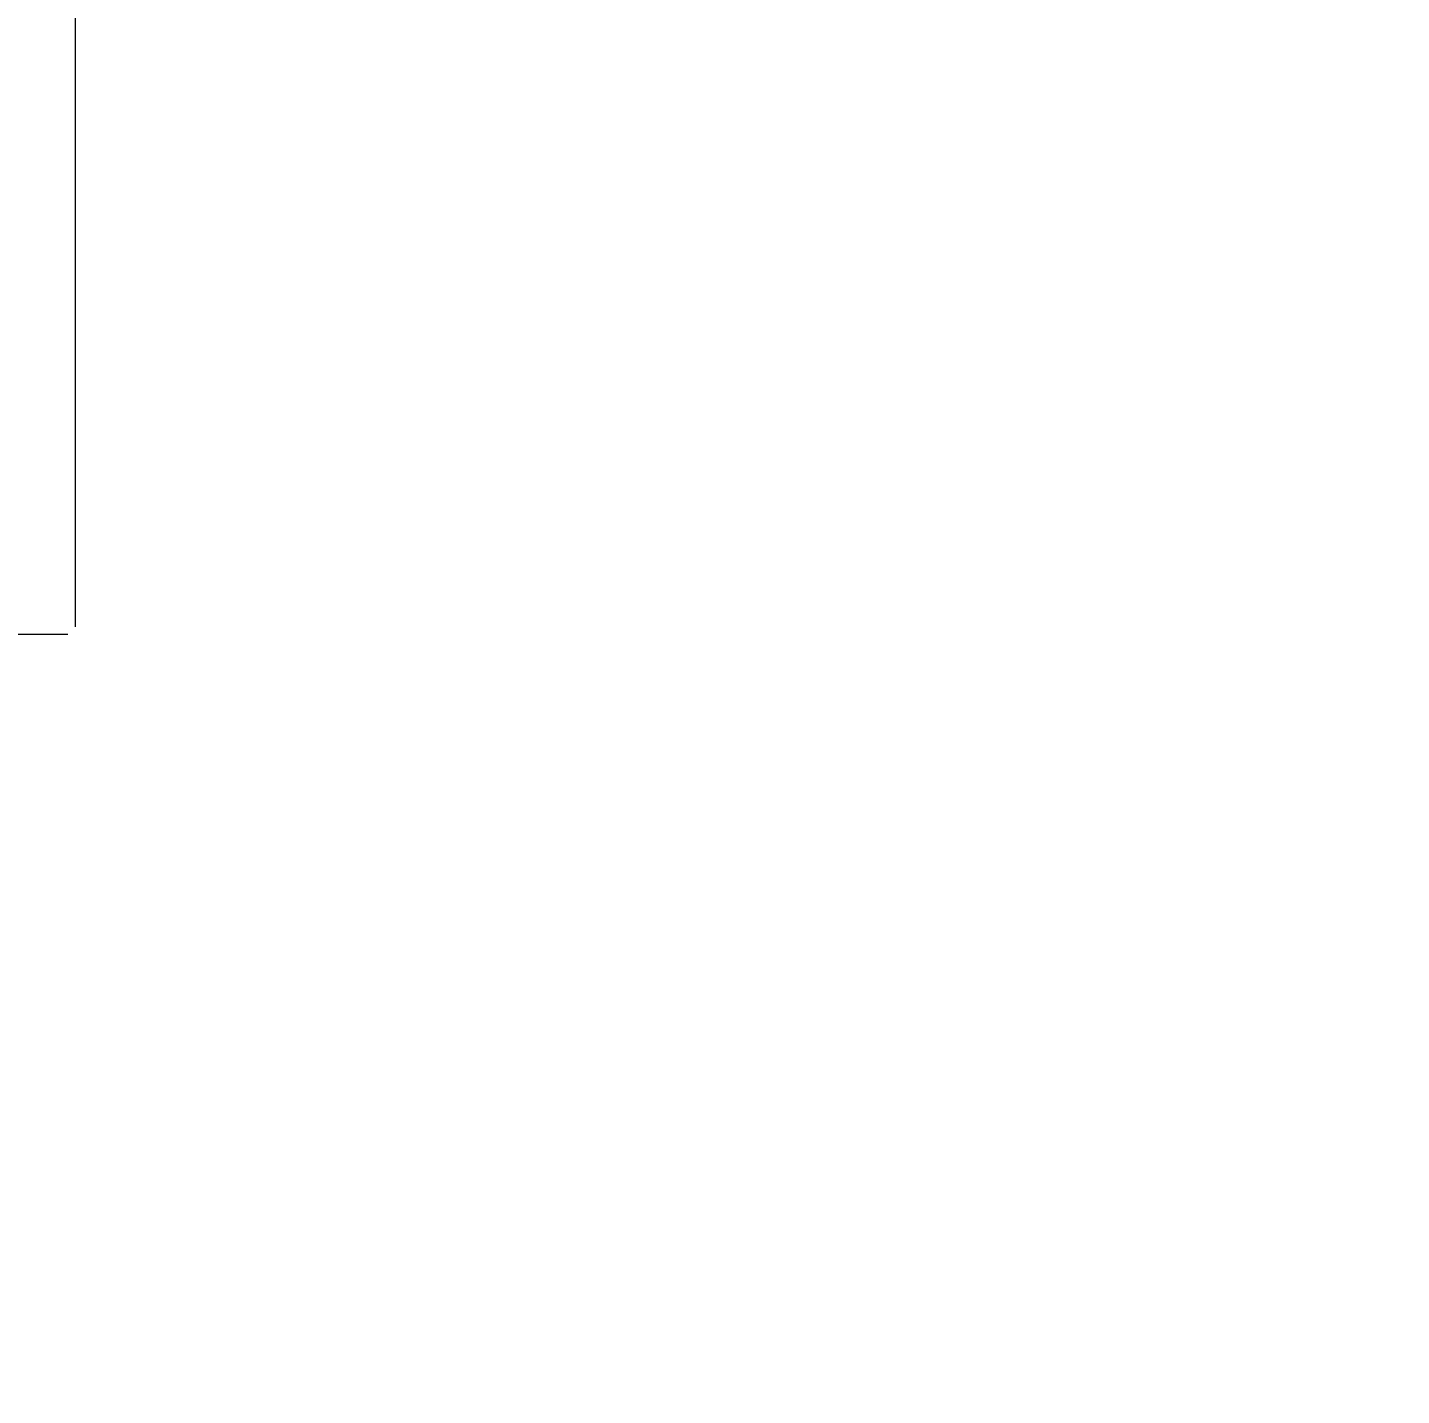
# Model space of a CAD drawing. Header units: millimetres. Extents: x 375520 to 471640, y 4301 to 90506.
# Drawn here: x 412612 to 413144, y 41284 to 41814 of the extents above; entities that cross this region are included whole.
import ezdxf

# ---------------------------------------------------------------- set-up
doc = ezdxf.new("R2010")
doc.units = ezdxf.units.MM
doc.layers.add('FAZA_I_ormari_ugradnja', color=6, linetype='Continuous')
for name, color, linetype, lineweight in [('GP kota -2.67_PBS_arhitektura$0$PBS_AG_referenca PBS rashlada', 150, 'Continuous', 13), ('GP kota -2.67_PBS_arhitektura$0$PBS_AG_referenca PBS USZMR', 252, 'Continuous', 25), ('GP kota -2.67_PBS_strojarstvo_rashlada_$0$Kote', 5, 'Continuous', 20), ('GP kota -2.67_PBS_strojarstvo_rashlada_$0$PBS-S-Debela', 1, 'Continuous', 15)]:
    doc.layers.add(name, color=color, linetype=linetype, lineweight=lineweight)
doc.styles.add('GP kota -2.67_PBS_strojarstvo_rashlada_$0$Arial', font='arial.ttf')
doc.styles.add('GP kota -2.67_PBS_strojarstvo_rashlada_$0$Standard', font='arial.ttf')
doc.dimstyles.new('GP kota -2.67_PBS_strojarstvo_rashlada_$0$Standard', dxfattribs={"dimtxt": 0.18, "dimasz": 0.18, "dimexe": 0.18, "dimexo": 0.0625, "dimgap": 0.09, "dimtad": 0, "dimtih": 1, "dimtoh": 1, "dimdec": 4, "dimzin": 0, "dimdsep": 46, "dimtxsty": 'GP kota -2.67_PBS_strojarstvo_rashlada_$0$Standard', "dimcen": 0.09, "dimadec": 0, "dimazin": 0, "dimtfac": 1, "dimtdec": 4, "dimtofl": 0, "dimtmove": 0, "dimatfit": 3, "dimfxl": 1, "dimtolj": 1, "dimtzin": 0, "dimarcsym": 0})

# ---------------------------------------------------------------- blocks, each defined once
blk = doc.blocks.new('*D157')
at = {"layer": 'Defpoints', "color": 0, "transparency": 16777216}
for p in [(412162.45, 41578.65), (412630.46, 41578.65), (413133.66, 40628.65)]:
    blk.add_point(p, dxfattribs=at)
at = {"layer": 'GP kota -2.67_PBS_strojarstvo_rashlada_$0$Kote', "color": 0, "lineweight": -2, "transparency": 16777216}
for p, q in [((412627.46, 41578.65), (412158.45, 41578.65)), ((412162.45, 40638.65), (412162.45, 41568.65)), ((413130.66, 40628.65), (412158.45, 40628.65))]:
    blk.add_line(p, q, dxfattribs=at)
at = {"layer": 'GP kota -2.67_PBS_strojarstvo_rashlada_$0$Kote', "color": 0, "transparency": 16777216}
for points in [[(412160.78, 41568.65), (412164.11, 41568.65), (412162.45, 41578.65)], [(412160.78, 40638.65), (412164.11, 40638.65), (412162.45, 40628.65)]]:
    blk.add_solid(points, dxfattribs=at)
at = {"layer": 'GP kota -2.67_PBS_strojarstvo_rashlada_$0$Kote', "transparency": 16777216, "insert": (412170.55, 41103.65), "char_height": 10, "attachment_point": 5, "rotation": 270, "style": 'GP kota -2.67_PBS_strojarstvo_rashlada_$0$Arial'}
blk.add_mtext('950', dxfattribs=at)
blk = doc.blocks.new('*D158')
at = {"layer": 'Defpoints', "color": 0, "transparency": 16777216}
for p in [(411935.95, 41578.65), (412630.46, 41578.65), (413496.4, 40283.65)]:
    blk.add_point(p, dxfattribs=at)
at = {"layer": 'GP kota -2.67_PBS_strojarstvo_rashlada_$0$Kote', "color": 0, "lineweight": -2, "transparency": 16777216}
for p, q in [((412627.46, 41578.65), (411931.95, 41578.65)), ((411935.95, 40293.65), (411935.95, 41568.65)), ((413493.4, 40283.65), (411931.95, 40283.65))]:
    blk.add_line(p, q, dxfattribs=at)
at = {"layer": 'GP kota -2.67_PBS_strojarstvo_rashlada_$0$Kote', "color": 0, "transparency": 16777216}
for points in [[(411934.28, 41568.65), (411937.61, 41568.65), (411935.95, 41578.65)], [(411934.28, 40293.65), (411937.61, 40293.65), (411935.95, 40283.65)]]:
    blk.add_solid(points, dxfattribs=at)
at = {"layer": 'GP kota -2.67_PBS_strojarstvo_rashlada_$0$Kote', "transparency": 16777216, "insert": (411944.06, 40931.15), "char_height": 10, "attachment_point": 5, "rotation": 270, "style": 'GP kota -2.67_PBS_strojarstvo_rashlada_$0$Arial'}
blk.add_mtext('1300', dxfattribs=at)
blk = doc.blocks.new('*D160')
at = {"layer": 'Defpoints', "color": 0, "transparency": 16777216}
for p in [(413705.46, 42051.26), (412630.46, 41578.65), (413705.46, 41578.65)]:
    blk.add_point(p, dxfattribs=at)
at = {"layer": 'GP kota -2.67_PBS_strojarstvo_rashlada_$0$Kote', "color": 0, "lineweight": -2, "transparency": 16777216}
for p, q in [((412630.46, 41581.65), (412630.46, 42055.26)), ((413705.46, 41581.65), (413705.46, 42055.26)), ((412640.46, 42051.26), (413695.46, 42051.26))]:
    blk.add_line(p, q, dxfattribs=at)
at = {"layer": 'GP kota -2.67_PBS_strojarstvo_rashlada_$0$Kote', "color": 0, "transparency": 16777216}
for points in [[(412640.46, 42052.93), (412640.46, 42049.59), (412630.46, 42051.26)], [(413695.46, 42052.93), (413695.46, 42049.59), (413705.46, 42051.26)]]:
    blk.add_solid(points, dxfattribs=at)
at = {"layer": 'GP kota -2.67_PBS_strojarstvo_rashlada_$0$Kote', "transparency": 16777216, "insert": (413167.96, 42043.16), "char_height": 10, "attachment_point": 5, "rotation": 180, "style": 'GP kota -2.67_PBS_strojarstvo_rashlada_$0$Arial'}
blk.add_mtext('1070', dxfattribs=at)
blk = doc.blocks.new('GP kota -2.67_PBS_strojarstvo_rashlada_')
at = {"layer": 'GP kota -2.67_PBS_strojarstvo_rashlada_$0$Kote'}
for base, p1, p2, angle, picture, middle in [((413705.46, 42051.26), (412630.46, 41578.65), (413705.46, 41578.65), 180, '*D160', (413167.96, 42043.16)), ((411935.95, 41578.65), (413496.4, 40283.65), (412630.46, 41578.65), 270, '*D158', (411944.06, 40931.15)), ((412162.45, 41578.65), (413133.66, 40628.65), (412630.46, 41578.65), 270, '*D157', (412170.55, 41103.65))]:
    dim = blk.add_linear_dim(base=base, p1=p1, p2=p2, angle=angle, dimstyle='GP kota -2.67_PBS_strojarstvo_rashlada_$0$Standard', override={"dimtxt": 10, "dimasz": 10, "dimexe": 4, "dimexo": 3, "dimgap": 3, "dimtad": 4, "dimtih": 0, "dimtoh": 0, "dimdec": 0, "dimrnd": 10, "dimzin": 8, "dimtxsty": 'GP kota -2.67_PBS_strojarstvo_rashlada_$0$Arial', "dimcen": 100, "dimclrt": 256, "dimtdec": 0, "dimtofl": 1, "dimtolj": 0, "dimtzin": 8}, dxfattribs=at)
    dim.commit()
    dim.dimension.update_dxf_attribs({"geometry": picture, "text_midpoint": middle})
blk = doc.blocks.new('GP kota -2.67_PBS_arhitektura')
at = {"layer": 'GP kota -2.67_PBS_arhitektura$0$PBS_AG_referenca PBS rashlada', "ltscale": 10, "xscale": 0.1, "yscale": 0.1, "zscale": 0.1}
blk.add_blockref('GP kota -2.67_PBS_strojarstvo_rashlada_', (0, 0), dxfattribs=at)

msp = doc.modelspace()

# ---------------------------------------------------------------- block references
at = {"layer": 'FAZA_I_ormari_ugradnja', "ltscale": 10, "xscale": 10, "yscale": 10, "zscale": 10}
msp.add_blockref('GP kota -2.67_PBS_arhitektura', (0, 0), dxfattribs=at)

doc.saveas('drawing.dxf')
